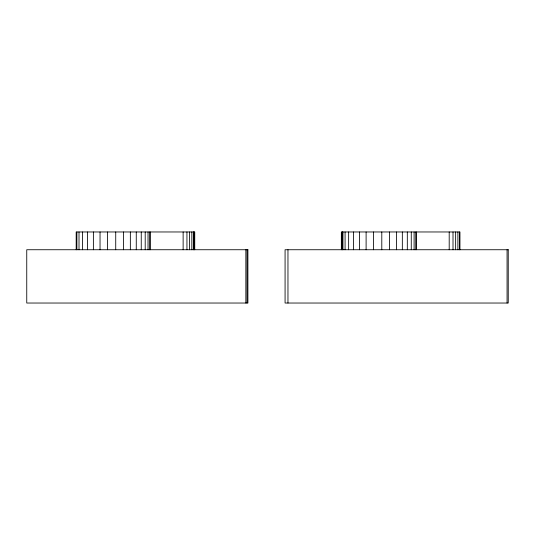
<?xml version="1.0" encoding="UTF-8"?>
<svg xmlns="http://www.w3.org/2000/svg" width="535" height="535" viewBox="0 0 535 535"><rect width="100%" height="100%" fill="white"/><g stroke="black" fill="none" stroke-linecap="round" stroke-linejoin="round"><path stroke-width="0.8" d="M507.066 249.738L507.066 303.031M459.953 249.738L459.953 231.969L341.35 231.969L341.35 249.738M459.438 231.969L459.438 249.738M457.893 231.969L457.893 249.738M455.639 231.969L455.639 249.738M453.011 231.969L453.011 249.738M449.199 231.969L449.199 249.738M416.357 231.969L416.357 249.738M415.789 231.969L415.789 249.738M414.097 231.969L414.097 249.738M411.268 231.969L411.268 249.738M407.316 231.969L407.316 249.738M402.333 231.969L402.333 249.738M396.415 231.969L396.415 249.738M389.574 231.969L389.574 249.738M381.796 231.969L381.796 249.738M373.55 231.969L373.55 249.738M366.107 231.969L366.107 249.738M359.453 231.969L359.453 249.738M353.595 231.969L353.595 249.738M348.633 231.969L348.633 249.738M345.082 231.969L345.082 249.738M342.955 231.969L342.955 249.738M342.246 231.969L342.246 249.738M342.059 231.969L342.059 249.738M287.964 249.738L287.964 303.031M247.036 249.738L247.036 303.031M245.853 249.738L245.853 303.031M194.74 249.738L194.74 231.969L76.177 231.969L76.177 249.738M194.225 231.969L194.225 249.738M193.884 231.969L193.884 249.738M193.369 231.969L193.369 249.738M191.824 231.969L191.824 249.738M189.577 231.969L189.577 249.738M186.942 231.969L186.942 249.738M183.13 231.969L183.13 249.738M150.288 231.969L150.288 249.738M149.72 231.969L149.72 249.738M148.028 231.969L148.028 249.738M145.206 231.969L145.206 249.738M141.247 231.969L141.247 249.738M136.264 231.969L136.264 249.738M130.353 231.969L130.353 249.738M123.505 231.969L123.505 249.738M115.727 231.969L115.727 249.738M107.481 231.969L107.481 249.738M100.038 231.969L100.038 249.738M93.384 231.969L93.384 249.738M87.526 231.969L87.526 249.738M82.564 231.969L82.564 249.738M79.013 231.969L79.013 249.738M76.886 231.969L76.886 249.738M247.899 249.738L26.75 249.738L26.75 303.031L247.899 303.031L247.899 249.738M508.25 249.738L285.075 249.738L285.075 303.031L508.25 303.031L508.25 249.738"/></g></svg>
